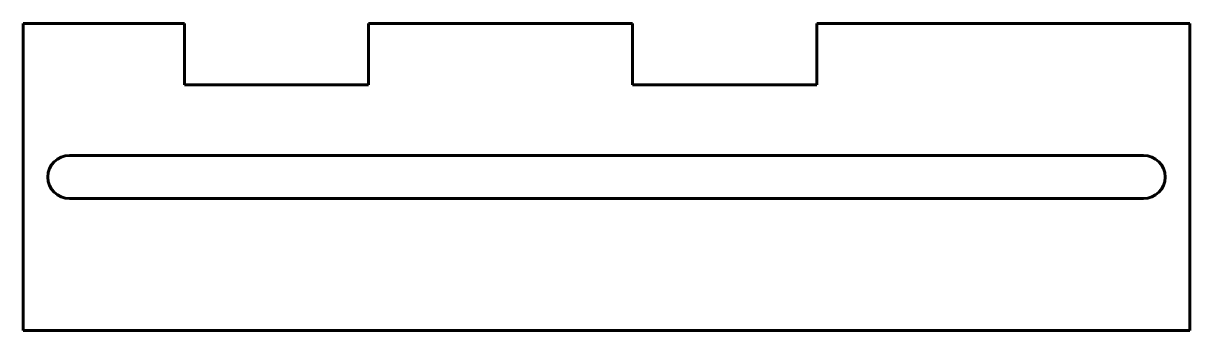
# Model space of a CAD drawing. Header units: millimetres. Extents: x 0 to 380, y 0 to 100.
import ezdxf

# ---------------------------------------------------------------- set-up
doc = ezdxf.new("R2010")
doc.units = ezdxf.units.MM
doc.linetypes.add('K5LT_BASIC', pattern=[0])

msp = doc.modelspace()

# ---------------------------------------------------------------- linework, layer by layer
at = {"color": 150, "linetype": 'K5LT_BASIC', "lineweight": 60, "true_color": 0x0080ff}
for p, q in [((52.5, 100), (0, 100)), ((0, 100), (0, 0)), ((52.5, 80), (52.5, 100)), ((198.5, 100), (112.5, 100)), ((112.5, 100), (112.5, 80)), ((198.5, 80), (198.5, 100)), ((380, 100), (258.5, 100)), ((258.5, 100), (258.5, 80)), ((380, 0), (380, 100)), ((112.5, 80), (52.5, 80)), ((258.5, 80), (198.5, 80)), ((365, 57), (15, 57)), ((15, 43), (365, 43)), ((0, 0), (380, 0))]:
    msp.add_line(p, q, dxfattribs=at)
for centre, start, end in [((15, 50), 90, 270), ((365, 50), 270, 90)]:
    msp.add_arc(centre, 7, start, end, dxfattribs=at)

doc.saveas('drawing.dxf')
